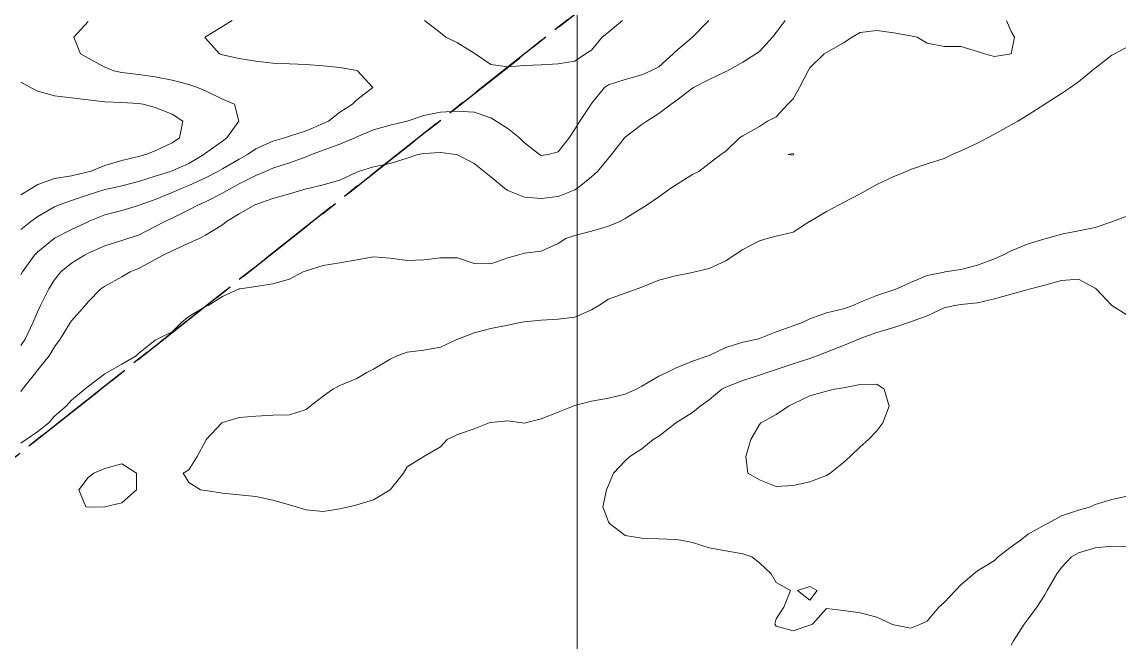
# Model space of a CAD drawing. Header units: centimetres. Extents: x 0 to 642158, y -847 to 649707.
# Drawn here: x 617150.28 to 617182.96, y 620187.71 to 620206.21 of the extents above; entities that cross this region are included whole.
import ezdxf

# ---------------------------------------------------------------- set-up
doc = ezdxf.new("R2010")
doc.units = ezdxf.units.CM
doc.header["$MEASUREMENT"] = 0
doc.linetypes.add('CENTERX2', pattern=[4, 2.5, -0.5, 0.5, -0.5])
doc.layers.add('MEV_grille', color=254, linetype='Continuous', lineweight=9)
doc.layers.add('WAL_topographie 0.5', color=253, linetype='Continuous', lineweight=20)
doc.layers.add('SPW_parcellaire cadastral', color=7, linetype='CENTERX2', lineweight=25, true_color=0xff0542)

# ---------------------------------------------------------------- blocks, each defined once
blk = doc.blocks.new('*U112')
at = {"layer": 'MEV_grille', "transparency": 33554687}
blk.add_lwpolyline([(0, 1825.476), (0, -1825.476)], dxfattribs=at)
blk = doc.blocks.new('*U113')
at = {"layer": 'MEV_grille', "color": 0, "linetype": 'ByBlock', "lineweight": -2, "transparency": 16777216}
blk.add_blockref('*U112', (1800, 0), dxfattribs=at)

msp = doc.modelspace()

# ---------------------------------------------------------------- linework, layer by layer
at = {"layer": 'SPW_parcellaire cadastral'}
for points in [[(617146.257, 620375.609), (617171.917, 620342.183), (617234.747, 620260.301), (617106.707, 620158.882), (617115.103, 620149.589), (617064.759, 620106.478), (617053.863, 620117.239), (616968.009, 620182.814), (616937.386, 620218.037), (616956.282, 620268.99), (616938.408, 620293.768), (616934.252, 620317.224), (616964.517, 620340.941), (617015.701, 620270.757), (617035.118, 620286.317), (617053.068, 620300.715), (617070.714, 620314.879), (617111.129, 620347.351), (617146.257, 620375.609)], [(617304.757, 620224.565), (617289.47, 620214.047), (617267.386, 620198.854), (617250.757, 620221.245), (617221.38, 620199.298), (617131.107, 620131.905), (617115.103, 620149.589), (617106.707, 620158.882), (617234.747, 620260.301), (617248.531, 620260.549), (617304.757, 620224.565)]]:
    msp.add_lwpolyline(points, dxfattribs=at)
at = {"layer": 'WAL_topographie 0.5'}
for points in [[(617179.609, 620206.25), (617179.75, 620205.925), (617179.847, 620205.75), (617179.75, 620205.25), (617179.75, 620205.25), (617179.25, 620205.171), (617178.95, 620205.25), (617178.75, 620205.321), (617178.25, 620205.473), (617177.75, 620205.475), (617177.25, 620205.573), (617176.946, 620205.75), (617176.75, 620205.792), (617176.25, 620205.881), (617175.75, 620205.946), (617175.25, 620205.888), (617175.009, 620205.75), (617174.75, 620205.581), (617174.25, 620205.296), (617174.177, 620205.25), (617173.75, 620204.842), (617173.696, 620204.75), (617173.445, 620204.25), (617173.25, 620203.917), (617173.097, 620203.75), (617172.75, 620203.376), (617172.489, 620203.25), (617172.25, 620203.086), (617171.75, 620202.811), (617171.655, 620202.75), (617171.25, 620202.352), (617171.099, 620202.25), (617170.75, 620201.982), (617170.448, 620201.75), (617170.25, 620201.659), (617169.75, 620201.334), (617169.614, 620201.25), (617169.25, 620200.986), (617168.903, 620200.75), (617168.75, 620200.653), (617168.25, 620200.341), (617168.086, 620200.25), (617167.75, 620200.119), (617167.25, 620199.971), (617166.75, 620199.841), (617166.481, 620199.75), (617166.25, 620199.601), (617165.75, 620199.368), (617165.25, 620199.306), (617165.038, 620199.25), (617164.75, 620199.175), (617164.25, 620198.992), (617163.75, 620199.002), (617163.25, 620199.17), (617162.75, 620199.176), (617162.25, 620199.108), (617161.75, 620199.091), (617161.25, 620199.158), (617160.75, 620199.202), (617160.25, 620199.11), (617159.75, 620199.022), (617159.25, 620198.946), (617158.75, 620198.783), (617158.66, 620198.75), (617158.25, 620198.538), (617157.75, 620198.396), (617157.25, 620198.317), (617156.778, 620198.25), (617156.75, 620198.244), (617156.25, 620198.021), (617155.826, 620197.75), (617155.75, 620197.715), (617155.25, 620197.42), (617155.037, 620197.25), (617154.75, 620196.967), (617154.307, 620196.75), (617154.25, 620196.718), (617153.75, 620196.315), (617153.685, 620196.25), (617153.25, 620195.996), (617152.817, 620195.75), (617152.75, 620195.711), (617152.25, 620195.336), (617152.15, 620195.25), (617151.75, 620194.926), (617151.597, 620194.75), (617151.25, 620194.446), (617151.079, 620194.25), (617150.75, 620193.991), (617150.408, 620193.75), (617150.25, 620193.649)], [(617173.016, 620206.25), (617172.75, 620205.888), (617172.642, 620205.75), (617172.25, 620205.327), (617172.145, 620205.25), (617171.75, 620205.008), (617171.298, 620204.75), (617171.25, 620204.723), (617170.75, 620204.489), (617170.284, 620204.25), (617170.25, 620204.227), (617169.75, 620203.84), (617169.62, 620203.75), (617169.25, 620203.471), (617168.89, 620203.25), (617168.75, 620203.15), (617168.25, 620202.768), (617168.234, 620202.75), (617167.838, 620202.25), (617167.75, 620202.142), (617167.429, 620201.75), (617167.25, 620201.589), (617166.826, 620201.25), (617166.75, 620201.203), (617166.25, 620201.001), (617165.75, 620200.944), (617165.25, 620200.985), (617164.75, 620201.183), (617164.65, 620201.25), (617164.25, 620201.591), (617164.049, 620201.75), (617163.75, 620201.988), (617163.25, 620202.243), (617163.214, 620202.25), (617162.75, 620202.316), (617162.25, 620202.286), (617162.075, 620202.25), (617161.75, 620202.145), (617161.25, 620201.988), (617160.75, 620201.884), (617160.309, 620201.75), (617160.25, 620201.725), (617159.75, 620201.485), (617159.25, 620201.347), (617158.841, 620201.25), (617158.75, 620201.224), (617158.25, 620201.075), (617157.75, 620200.937), (617157.25, 620200.764), (617157.22, 620200.75), (617156.75, 620200.48), (617156.373, 620200.25), (617156.25, 620200.156), (617155.75, 620199.846), (617155.553, 620199.75), (617155.25, 620199.604), (617154.75, 620199.379), (617154.49, 620199.25), (617154.25, 620199.119), (617153.75, 620198.858), (617153.506, 620198.75), (617153.25, 620198.6), (617152.75, 620198.331), (617152.632, 620198.25), (617152.25, 620197.86), (617152.159, 620197.75), (617151.75, 620197.288), (617151.725, 620197.25), (617151.421, 620196.75), (617151.25, 620196.517), (617151.086, 620196.25), (617150.75, 620195.828), (617150.689, 620195.75), (617150.296, 620195.25), (617150.25, 620195.189)], [(617170.74, 620206.25), (617170.25, 620205.75), (617170.25, 620205.75), (617169.75, 620205.325), (617169.681, 620205.25), (617169.25, 620204.868), (617169.013, 620204.75), (617168.75, 620204.632), (617168.25, 620204.49), (617167.75, 620204.332), (617167.633, 620204.25), (617167.25, 620203.776), (617167.235, 620203.75), (617166.903, 620203.25), (617166.75, 620203.005), (617166.576, 620202.75), (617166.25, 620202.333), (617165.956, 620202.25), (617165.75, 620202.22), (617165.692, 620202.25), (617165.25, 620202.604), (617165.098, 620202.75), (617164.75, 620203.032), (617164.408, 620203.25), (617164.25, 620203.348), (617163.75, 620203.513), (617163.25, 620203.548), (617162.75, 620203.52), (617162.25, 620203.411), (617161.75, 620203.251), (617161.745, 620203.25), (617161.25, 620203.129), (617160.75, 620202.987), (617160.25, 620202.777), (617160.193, 620202.75), (617159.75, 620202.564), (617159.25, 620202.382), (617158.906, 620202.25), (617158.75, 620202.184), (617158.25, 620202.005), (617157.75, 620201.845), (617157.531, 620201.75), (617157.25, 620201.628), (617156.75, 620201.375), (617156.516, 620201.25), (617156.25, 620201.1), (617155.75, 620200.845), (617155.534, 620200.75), (617155.25, 620200.598), (617154.75, 620200.354), (617154.532, 620200.25), (617154.25, 620200.103), (617153.75, 620199.851), (617153.437, 620199.75), (617153.25, 620199.686), (617152.75, 620199.531), (617152.25, 620199.308), (617152.137, 620199.25), (617151.75, 620199.01), (617151.441, 620198.75), (617151.25, 620198.515), (617151.081, 620198.25), (617150.828, 620197.75), (617150.75, 620197.584), (617150.61, 620197.25), (617150.373, 620196.75), (617150.25, 620196.558)], [(617156.537, 620206.25), (617156.25, 620206.074), (617155.75, 620205.765), (617155.728, 620205.75), (617155.75, 620205.721), (617156.167, 620205.25), (617156.25, 620205.225), (617156.75, 620205.118), (617157.25, 620205.039), (617157.75, 620204.981), (617158.25, 620204.957), (617158.75, 620204.937), (617159.25, 620204.892), (617159.75, 620204.843), (617160.25, 620204.756), (617160.271, 620204.75), (617160.733, 620204.25), (617160.25, 620203.886), (617160.129, 620203.75), (617159.75, 620203.517), (617159.409, 620203.25), (617159.25, 620203.174), (617158.75, 620202.961), (617158.25, 620202.797), (617158.104, 620202.75), (617157.75, 620202.654), (617157.25, 620202.419), (617156.997, 620202.25), (617156.75, 620202.113), (617156.25, 620201.83), (617156.11, 620201.75), (617155.75, 620201.555), (617155.25, 620201.324), (617155.053, 620201.25), (617154.75, 620201.123), (617154.25, 620200.914), (617153.804, 620200.75), (617153.75, 620200.727), (617153.25, 620200.586), (617152.75, 620200.455), (617152.252, 620200.25), (617152.25, 620200.249), (617151.75, 620200.017), (617151.25, 620199.76), (617151.236, 620199.75), (617150.75, 620199.346), (617150.653, 620199.25), (617150.292, 620198.75), (617150.25, 620198.661)], [(617162.268, 620206.25), (617162.75, 620205.885), (617162.907, 620205.75), (617163.25, 620205.585), (617163.75, 620205.271), (617163.783, 620205.25), (617164.25, 620204.939), (617164.75, 620204.871), (617165.25, 620204.909), (617165.75, 620204.927), (617166.25, 620204.955), (617166.75, 620205.038), (617167.072, 620205.25), (617167.25, 620205.364), (617167.566, 620205.75), (617167.75, 620205.897), (617168.167, 620206.25)], [(617152.25, 620206.218), (617151.827, 620205.75), (617152.024, 620205.25), (617152.25, 620205.124), (617152.75, 620204.86), (617153.016, 620204.75), (617153.25, 620204.7), (617153.75, 620204.638), (617154.25, 620204.573), (617154.75, 620204.474), (617155.25, 620204.345), (617155.51, 620204.25), (617155.75, 620204.148), (617156.25, 620203.907), (617156.61, 620203.75), (617156.735, 620203.25), (617156.383, 620202.75), (617156.25, 620202.655), (617155.75, 620202.289), (617155.701, 620202.25), (617155.25, 620201.987), (617154.75, 620201.764), (617154.708, 620201.75), (617154.25, 620201.605), (617153.75, 620201.445), (617153.25, 620201.316), (617152.95, 620201.25), (617152.75, 620201.206), (617152.25, 620201.051), (617151.75, 620200.882), (617151.386, 620200.75), (617151.25, 620200.692), (617150.75, 620200.399), (617150.544, 620200.25), (617150.25, 620200.016)], [(617183.25, 620205.484), (617182.827, 620205.25), (617182.75, 620205.211), (617182.25, 620204.83), (617182.156, 620204.75), (617181.75, 620204.424), (617181.515, 620204.25), (617181.25, 620204.068), (617180.75, 620203.752), (617180.747, 620203.75), (617180.25, 620203.433), (617179.946, 620203.25), (617179.75, 620203.14), (617179.25, 620202.861), (617179.045, 620202.75), (617178.75, 620202.591), (617178.25, 620202.36), (617177.987, 620202.25), (617177.75, 620202.138), (617177.25, 620201.972), (617176.75, 620201.803), (617176.627, 620201.75), (617176.25, 620201.596), (617175.75, 620201.361), (617175.551, 620201.25), (617175.25, 620201.08), (617174.75, 620200.818), (617174.623, 620200.75), (617174.25, 620200.55), (617173.75, 620200.255), (617173.74, 620200.25), (617173.25, 620199.94), (617172.75, 620199.816), (617172.484, 620199.75), (617172.25, 620199.674), (617171.75, 620199.416), (617171.5, 620199.25), (617171.25, 620199.077), (617170.75, 620198.853), (617170.32, 620198.75), (617170.25, 620198.734), (617169.75, 620198.634), (617169.25, 620198.501), (617168.75, 620198.296), (617168.602, 620198.25), (617168.25, 620198.115), (617167.75, 620197.935), (617167.464, 620197.75), (617167.25, 620197.624), (617166.75, 620197.397), (617166.25, 620197.338), (617165.75, 620197.317), (617165.25, 620197.262), (617165.167, 620197.25), (617164.75, 620197.159), (617164.25, 620197.066), (617163.75, 620196.933), (617163.265, 620196.75), (617163.25, 620196.742), (617162.75, 620196.507), (617162.25, 620196.42), (617161.75, 620196.355), (617161.455, 620196.25), (617161.25, 620196.148), (617160.75, 620195.849), (617160.557, 620195.75), (617160.25, 620195.576), (617159.75, 620195.361), (617159.536, 620195.25), (617159.25, 620195.046), (617158.868, 620194.75), (617158.75, 620194.647), (617158.25, 620194.486), (617157.75, 620194.484), (617157.25, 620194.451), (617156.75, 620194.408), (617156.25, 620194.263), (617156.232, 620194.25), (617155.77, 620193.75), (617155.75, 620193.7), (617155.496, 620193.25), (617155.25, 620192.852), (617155.083, 620192.75), (617155.25, 620192.469), (617155.6, 620192.25), (617155.75, 620192.232), (617156.25, 620192.153), (617156.75, 620192.099), (617157.25, 620192.053), (617157.75, 620191.948), (617158.25, 620191.803), (617158.45, 620191.75), (617158.75, 620191.655), (617159.25, 620191.604), (617159.75, 620191.69), (617160.019, 620191.75), (617160.25, 620191.81), (617160.75, 620191.952), (617161.25, 620192.25), (617161.25, 620192.25), (617161.647, 620192.75), (617161.75, 620192.934), (617162.25, 620193.25), (617162.25, 620193.25), (617162.75, 620193.538), (617162.95, 620193.75), (617163.25, 620193.898), (617163.75, 620194.07), (617164.2, 620194.25), (617164.25, 620194.265), (617164.75, 620194.308), (617165.179, 620194.25), (617165.25, 620194.243), (617165.276, 620194.25), (617165.75, 620194.368), (617166.25, 620194.571), (617166.697, 620194.75), (617166.75, 620194.767), (617167.25, 620194.896), (617167.75, 620194.984), (617168.25, 620195.108), (617168.577, 620195.25), (617168.75, 620195.34), (617169.25, 620195.638), (617169.494, 620195.75), (617169.75, 620195.882), (617170.25, 620196.089), (617170.723, 620196.25), (617170.75, 620196.262), (617171.25, 620196.495), (617171.75, 620196.656), (617172.193, 620196.75), (617172.25, 620196.766), (617172.75, 620196.966), (617173.25, 620197.141), (617173.556, 620197.25), (617173.75, 620197.348), (617174.25, 620197.528), (617174.75, 620197.65), (617175.039, 620197.75), (617175.25, 620197.846), (617175.75, 620198.047), (617176.25, 620198.212), (617176.339, 620198.25), (617176.75, 620198.439), (617177.25, 620198.64), (617177.75, 620198.748), (617177.77, 620198.75), (617178.25, 620198.828), (617178.75, 620198.956), (617179.25, 620199.141), (617179.498, 620199.25), (617179.75, 620199.375), (617180.25, 620199.584), (617180.75, 620199.737), (617180.801, 620199.75), (617181.25, 620199.872), (617181.75, 620199.973), (617182.25, 620200.077), (617182.75, 620200.241), (617182.772, 620200.25), (617183.25, 620200.433)], [(617150.25, 620204.413), (617150.538, 620204.25), (617150.75, 620204.144), (617151.25, 620204.002), (617151.75, 620203.938), (617152.25, 620203.883), (617152.75, 620203.824), (617153.25, 620203.801), (617153.75, 620203.773), (617153.889, 620203.75), (617154.25, 620203.655), (617154.75, 620203.453), (617155.073, 620203.25), (617154.971, 620202.75), (617154.75, 620202.601), (617154.25, 620202.366), (617153.966, 620202.25), (617153.75, 620202.193), (617153.25, 620202.073), (617152.75, 620201.924), (617152.311, 620201.75), (617152.25, 620201.732), (617151.75, 620201.617), (617151.25, 620201.534), (617150.75, 620201.363), (617150.569, 620201.25), (617150.25, 620201.049)], [(617173.267, 620202.25), (617173.25, 620202.236), (617173.107, 620202.25), (617173.25, 620202.286), (617173.267, 620202.25)], [(617177.052, 620188.25), (617176.75, 620188.127), (617176.25, 620188.23), (617176.196, 620188.25), (617175.75, 620188.454), (617175.25, 620188.587), (617174.75, 620188.65), (617174.25, 620188.715), (617173.828, 620188.25), (617173.75, 620188.22), (617173.25, 620188.044), (617172.75, 620188.189), (617172.71, 620188.25), (617172.75, 620188.406), (617172.979, 620188.75), (617173.175, 620189.25), (617172.75, 620189.493), (617172.603, 620189.75), (617172.25, 620190.071), (617172.024, 620190.25), (617171.75, 620190.342), (617171.25, 620190.431), (617170.75, 620190.522), (617170.25, 620190.681), (617169.905, 620190.75), (617169.75, 620190.774), (617169.25, 620190.788), (617168.75, 620190.816), (617168.25, 620190.893), (617167.781, 620191.25), (617167.75, 620191.3), (617167.579, 620191.75), (617167.689, 620192.25), (617167.75, 620192.39), (617167.904, 620192.75), (617168.25, 620193.122), (617168.387, 620193.25), (617168.75, 620193.476), (617169.088, 620193.75), (617169.25, 620193.854), (617169.75, 620194.245), (617169.757, 620194.25), (617170.25, 620194.563), (617170.483, 620194.75), (617170.75, 620194.936), (617171.132, 620195.25), (617171.25, 620195.316), (617171.75, 620195.515), (617172.25, 620195.668), (617172.483, 620195.75), (617172.75, 620195.838), (617173.25, 620196.013), (617173.75, 620196.172), (617173.967, 620196.25), (617174.25, 620196.357), (617174.75, 620196.552), (617175.212, 620196.75), (617175.25, 620196.765), (617175.75, 620196.945), (617176.25, 620197.097), (617176.716, 620197.25), (617176.75, 620197.261), (617177.25, 620197.446), (617177.75, 620197.677), (617178.066, 620197.75), (617178.25, 620197.775), (617178.75, 620197.831), (617179.25, 620197.949), (617179.75, 620198.092), (617180.25, 620198.231), (617180.321, 620198.25), (617180.75, 620198.359), (617181.25, 620198.499), (617181.75, 620198.532), (617182.25, 620198.266), (617182.276, 620198.25), (617182.75, 620197.75), (617182.75, 620197.75), (617183.25, 620197.431)], [(617174.359, 620192.75), (617174.25, 620192.68), (617173.75, 620192.489), (617173.25, 620192.38), (617172.75, 620192.356), (617172.25, 620192.551), (617171.907, 620192.75), (617171.843, 620193.25), (617171.996, 620193.75), (617172.25, 620194.197), (617172.288, 620194.25), (617172.75, 620194.497), (617173.116, 620194.75), (617173.25, 620194.815), (617173.75, 620195.055), (617174.25, 620195.196), (617174.49, 620195.25), (617174.75, 620195.297), (617175.25, 620195.393), (617175.75, 620195.401), (617175.968, 620195.25), (617176.11, 620194.75), (617175.93, 620194.25), (617175.75, 620194.017), (617175.496, 620193.75), (617175.25, 620193.531), (617174.949, 620193.25), (617174.75, 620193.07), (617174.359, 620192.75)], [(617152.25, 620191.738), (617152.75, 620191.75), (617152.75, 620191.75), (617153.25, 620191.863), (617153.694, 620192.25), (617153.691, 620192.75), (617153.25, 620193.028), (617152.75, 620192.885), (617152.417, 620192.75), (617152.25, 620192.625), (617151.974, 620192.25), (617152.183, 620191.75), (617152.25, 620191.738)], [(617183.25, 620192.069), (617182.75, 620191.968), (617182.25, 620191.813), (617182.109, 620191.75), (617181.75, 620191.646), (617181.25, 620191.475), (617180.827, 620191.25), (617180.75, 620191.214), (617180.25, 620190.929), (617180.028, 620190.75), (617179.75, 620190.555), (617179.363, 620190.25), (617179.25, 620190.144), (617178.75, 620189.839), (617178.641, 620189.75), (617178.25, 620189.424), (617178.09, 620189.25), (617177.75, 620188.891), (617177.592, 620188.75), (617177.25, 620188.341), (617177.052, 620188.25)], [(617183.25, 620190.56), (617182.75, 620190.572), (617182.25, 620190.527), (617181.75, 620190.377), (617181.549, 620190.25), (617181.25, 620189.941), (617181.104, 620189.75), (617180.823, 620189.25), (617180.75, 620189.122), (617180.509, 620188.75), (617180.25, 620188.404), (617180.133, 620188.25), (617179.822, 620187.75), (617179.75, 620187.623)], [(617173.75, 620188.964), (617173.972, 620189.25), (617173.75, 620189.371), (617173.387, 620189.25), (617173.75, 620188.964)]]:
    msp.add_lwpolyline(points, dxfattribs=at)

# ---------------------------------------------------------------- block references
at = {"layer": 'MEV_grille', "transparency": 33554687}
msp.add_blockref('*U113', (615366.814, 620593.644), dxfattribs=at)

doc.saveas('drawing.dxf')
